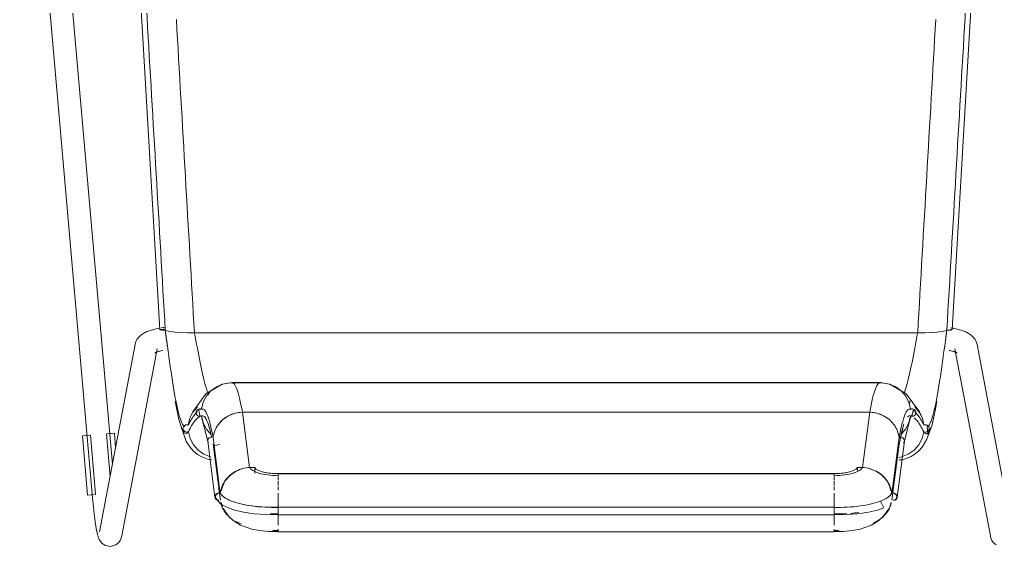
# Model space of a CAD drawing. Header units: millimetres. Extents: x 79795 to 317870, y -36033 to 97293.
# Drawn here: x 164093 to 164610, y 11463 to 11743 of the extents above; entities that cross this region are included whole.
import ezdxf

# ---------------------------------------------------------------- set-up
doc = ezdxf.new("R2010")
doc.units = ezdxf.units.MM
doc.header["$MEASUREMENT"] = 0
doc.layers.add('I-FURN', color=8, linetype='CONTINUOUS', lineweight=9)

msp = doc.modelspace()

# ---------------------------------------------------------------- linework, layer by layer
at = {"layer": 'I-FURN'}
for p, q in [((164141.79, 11506.84), (164104.5, 11931.34)), ((164092.54, 11930.29), (164131.49, 11486.97)), ((164147.69, 11910.16), (164166.98, 11578.25)), ((164606.5, 11910.16), (164587.21, 11578.25)), ((164163.74, 11578.44), (164164.38, 11578.61)), ((164164.38, 11578.61), (164165.04, 11578.76)), ((164165.04, 11578.76), (164165.71, 11578.9)), ((164165.71, 11578.9), (164166.39, 11579.04)), ((164166.39, 11579.04), (164167.08, 11579.16)), ((164167.79, 11579.28), (164168.5, 11579.39)), ((164168.34, 11578.46), (164168.83, 11578.47)), ((164168.84, 11578.47), (164168.35, 11578.46)), ((164168.5, 11579.39), (164169.23, 11579.49)), ((164168.83, 11578.47), (164169.33, 11578.47)), ((164169.34, 11578.47), (164168.84, 11578.47)), ((164587.11, 11579.16), (164586.4, 11579.28)), ((164587.8, 11579.04), (164587.11, 11579.16)), ((164588.48, 11578.9), (164587.8, 11579.04)), ((164589.15, 11578.76), (164588.48, 11578.9)), ((164589.8, 11578.61), (164589.15, 11578.76)), ((164590.45, 11578.44), (164589.8, 11578.61)), ((164154.84, 11573.08), (164155.33, 11573.77)), ((164155.33, 11573.77), (164155.84, 11574.37)), ((164155.84, 11574.37), (164156.36, 11574.88)), ((164156.36, 11574.88), (164156.89, 11575.34)), ((164156.89, 11575.34), (164157.42, 11575.74)), ((164157.42, 11575.74), (164157.96, 11576.1)), ((164157.96, 11576.1), (164158.5, 11576.42)), ((164158.5, 11576.42), (164159.03, 11576.71)), ((164159.03, 11576.71), (164159.58, 11576.98)), ((164159.58, 11576.98), (164160.15, 11577.24)), ((164160.15, 11577.24), (164160.72, 11577.47)), ((164160.72, 11577.47), (164161.3, 11577.69)), ((164161.3, 11577.69), (164161.89, 11577.9)), ((164161.89, 11577.9), (164162.49, 11578.09)), ((164162.49, 11578.09), (164163.11, 11578.27)), ((164163.11, 11578.27), (164163.74, 11578.44)), ((164167.04, 11578.31), (164166.98, 11578.25)), ((164166.98, 11578.25), (164167.04, 11578.31)), ((164166.98, 11578.25), (164167.05, 11578.2)), ((164167.05, 11578.2), (164166.98, 11578.25)), ((164167.23, 11578.36), (164167.04, 11578.31)), ((164167.04, 11578.31), (164167.22, 11578.36)), ((164167.05, 11578.2), (164167.24, 11578.15)), ((164167.24, 11578.15), (164167.05, 11578.2)), ((164167.22, 11578.36), (164167.51, 11578.4)), ((164167.52, 11578.4), (164167.23, 11578.36)), ((164167.24, 11578.15), (164167.54, 11578.11)), ((164167.54, 11578.11), (164167.24, 11578.15)), ((164167.51, 11578.4), (164167.89, 11578.44)), ((164167.9, 11578.44), (164167.52, 11578.4)), ((164167.54, 11578.11), (164167.93, 11578.07)), ((164167.92, 11578.07), (164167.54, 11578.11)), ((164167.89, 11578.44), (164168.34, 11578.46)), ((164168.35, 11578.46), (164167.9, 11578.44)), ((164168.38, 11578.05), (164167.92, 11578.07)), ((164167.93, 11578.07), (164168.38, 11578.05)), ((164168.38, 11578.05), (164168.88, 11578.04)), ((164168.87, 11578.04), (164168.38, 11578.05)), ((164169.37, 11578.05), (164168.87, 11578.04)), ((164168.88, 11578.04), (164169.37, 11578.05)), ((164169.37, 11578.05), (164169.84, 11578.07)), ((164169.84, 11578.07), (164169.37, 11578.05)), ((164169.84, 11578.07), (164170.75, 11577.67)), ((164170.75, 11577.67), (164169.84, 11578.07)), ((164170.75, 11577.67), (164172.49, 11577.3)), ((164172.48, 11577.3), (164170.75, 11577.67)), ((164172.49, 11577.3), (164174.99, 11576.99)), ((164174.95, 11576.99), (164172.49, 11577.3)), ((164178.04, 11576.75), (164174.98, 11576.99)), ((164174.99, 11576.99), (164178.09, 11576.75)), ((164178.09, 11576.75), (164181.62, 11576.6)), ((164181.56, 11576.6), (164178.09, 11576.75)), ((164181.62, 11576.6), (164185.39, 11576.54)), ((164185.31, 11576.54), (164181.62, 11576.6)), ((164185.39, 11576.54), (164568.79, 11576.54)), ((164568.79, 11576.54), (164185.39, 11576.54)), ((164568.79, 11576.54), (164572.56, 11576.6)), ((164572.56, 11576.6), (164568.87, 11576.54)), ((164572.56, 11576.6), (164576.1, 11576.75)), ((164576.1, 11576.75), (164572.62, 11576.6)), ((164576.1, 11576.75), (164579.2, 11576.99)), ((164579.2, 11576.99), (164576.14, 11576.75)), ((164579.2, 11576.99), (164581.69, 11577.3)), ((164581.7, 11577.3), (164579.23, 11576.99)), ((164581.69, 11577.3), (164583.44, 11577.67)), ((164583.44, 11577.67), (164581.7, 11577.3)), ((164583.44, 11577.67), (164584.34, 11578.07)), ((164584.34, 11578.07), (164583.44, 11577.67)), ((164584.34, 11578.07), (164584.81, 11578.05)), ((164584.82, 11578.05), (164584.34, 11578.07)), ((164584.81, 11578.05), (164585.31, 11578.04)), ((164585.31, 11578.04), (164584.82, 11578.05)), ((164585.31, 11578.04), (164585.8, 11578.05)), ((164585.81, 11578.05), (164585.31, 11578.04)), ((164585.8, 11578.05), (164586.26, 11578.07)), ((164586.26, 11578.07), (164585.81, 11578.05)), ((164586.26, 11578.07), (164586.64, 11578.11)), ((164586.65, 11578.11), (164586.26, 11578.07)), ((164586.67, 11578.4), (164586.29, 11578.44)), ((164586.3, 11578.44), (164586.68, 11578.4)), ((164586.64, 11578.11), (164586.94, 11578.15)), ((164586.95, 11578.15), (164586.65, 11578.11)), ((164586.96, 11578.36), (164586.67, 11578.4)), ((164586.68, 11578.4), (164586.97, 11578.36)), ((164587.21, 11578.25), (164587.15, 11578.31)), ((164587.15, 11578.31), (164587.21, 11578.25)), ((164591.08, 11578.27), (164590.45, 11578.44)), ((164591.69, 11578.09), (164591.08, 11578.27)), ((164592.3, 11577.9), (164591.69, 11578.09)), ((164592.89, 11577.69), (164592.3, 11577.9)), ((164593.47, 11577.47), (164592.89, 11577.69)), ((164594.04, 11577.24), (164593.47, 11577.47)), ((164594.6, 11576.98), (164594.04, 11577.24)), ((164595.15, 11576.71), (164594.6, 11576.98)), ((164595.69, 11576.42), (164595.15, 11576.71)), ((164596.23, 11576.1), (164595.69, 11576.42)), ((164596.77, 11575.74), (164596.23, 11576.1)), ((164597.3, 11575.34), (164596.77, 11575.74)), ((164597.83, 11574.88), (164597.3, 11575.34)), ((164598.35, 11574.37), (164597.83, 11574.88)), ((164598.86, 11573.77), (164598.35, 11574.37)), ((164599.34, 11573.08), (164598.86, 11573.77)), ((164153.79, 11570.41), (164134.97, 11471.12)), ((164146.76, 11468.88), (164165.58, 11568.17)), ((164153.79, 11570.41), (164154.04, 11571.4)), ((164154.04, 11571.4), (164154.41, 11572.29)), ((164154.41, 11572.29), (164154.84, 11573.08)), ((164588.61, 11568.17), (164607.43, 11468.88)), ((164599.78, 11572.29), (164599.34, 11573.08)), ((164600.14, 11571.4), (164599.78, 11572.29)), ((164600.4, 11570.41), (164600.14, 11571.4)), ((164619.22, 11471.12), (164600.4, 11570.41)), ((164164.36, 11565.94), (164164.38, 11565.96)), ((164164.38, 11565.96), (164164.45, 11566)), ((164164.45, 11566), (164164.54, 11566.05)), ((164164.54, 11566.05), (164164.69, 11566.12)), ((164164.69, 11566.12), (164164.89, 11566.21)), ((164164.89, 11566.21), (164165.12, 11566.31)), ((164165.12, 11566.31), (164165.39, 11566.41)), ((164165.39, 11566.41), (164165.69, 11566.51)), ((164165.69, 11566.51), (164166.03, 11566.62)), ((164166.03, 11566.62), (164166.39, 11566.73)), ((164166.39, 11566.73), (164166.79, 11566.84)), ((164166.79, 11566.84), (164167.21, 11566.94)), ((164167.21, 11566.94), (164167.65, 11567.05)), ((164167.65, 11567.05), (164168.12, 11567.15)), ((164168.12, 11567.15), (164168.62, 11567.25)), ((164586.06, 11567.15), (164585.57, 11567.25)), ((164586.53, 11567.05), (164586.06, 11567.15)), ((164586.98, 11566.94), (164586.53, 11567.05)), ((164587.4, 11566.84), (164586.98, 11566.94)), ((164587.79, 11566.73), (164587.4, 11566.84)), ((164588.16, 11566.62), (164587.79, 11566.73)), ((164588.5, 11566.51), (164588.16, 11566.62)), ((164588.8, 11566.41), (164588.5, 11566.51)), ((164589.07, 11566.31), (164588.8, 11566.41)), ((164589.3, 11566.21), (164589.07, 11566.31)), ((164589.49, 11566.12), (164589.3, 11566.21)), ((164589.65, 11566.05), (164589.49, 11566.12)), ((164589.73, 11566), (164589.65, 11566.05)), ((164589.81, 11565.96), (164589.73, 11566)), ((164589.83, 11565.94), (164589.81, 11565.96)), ((164200.05, 11549.32), (164191.4, 11544.21)), ((164197.34, 11548.2), (164194.2, 11546.03)), ((164194.21, 11546.02), (164197.34, 11548.19)), ((164200.2, 11549.39), (164197.03, 11548.02)), ((164197.34, 11548.19), (164200.91, 11549.56)), ((164200.91, 11549.56), (164197.34, 11548.2)), ((164205.24, 11550.19), (164200.2, 11549.39)), ((164204.7, 11550.04), (164200.91, 11549.56)), ((164200.91, 11549.56), (164204.7, 11550.03)), ((164204.7, 11550.04), (164549.49, 11550.04)), ((164549.49, 11550.04), (164204.7, 11550.04)), ((164244.15, 11550.19), (164205.24, 11550.19)), ((164548.95, 11550.19), (164244.15, 11550.19)), ((164548.95, 11550.19), (164553.98, 11549.39)), ((164553.28, 11549.56), (164549.49, 11550.04)), ((164549.49, 11550.03), (164553.28, 11549.56)), ((164553.28, 11549.56), (164556.84, 11548.19)), ((164556.85, 11548.2), (164553.28, 11549.56)), ((164553.98, 11549.39), (164557.16, 11548.02)), ((164554.14, 11549.32), (164562.79, 11544.21)), ((164556.84, 11548.19), (164559.98, 11546.02)), ((164559.98, 11546.03), (164556.85, 11548.2)), ((164191.4, 11544.21), (164184.41, 11534.67)), ((164191.7, 11543.15), (164189.94, 11539.76)), ((164189.95, 11539.76), (164191.7, 11543.15)), ((164194.2, 11546.03), (164191.7, 11543.15)), ((164191.7, 11543.15), (164194.21, 11546.02)), ((164562.49, 11543.15), (164559.98, 11546.03)), ((164559.98, 11546.02), (164562.49, 11543.15)), ((164562.49, 11543.15), (164564.24, 11539.76)), ((164564.24, 11539.76), (164562.49, 11543.15)), ((164562.79, 11544.21), (164569.77, 11534.67)), ((164175.08, 11540.34), (164176.99, 11530.68)), ((164186.87, 11537.43), (164184.46, 11534.59)), ((164184.47, 11534.59), (164186.87, 11537.43)), ((164189.94, 11539.76), (164189.05, 11536.05)), ((164565.14, 11536.05), (164564.24, 11539.76)), ((164567.32, 11537.43), (164569.71, 11534.59)), ((164569.72, 11534.59), (164567.32, 11537.43)), ((164578.37, 11536.27), (164579.1, 11540.34)), ((164184.46, 11534.59), (164182.82, 11531.27)), ((164182.83, 11531.27), (164184.47, 11534.59)), ((164184.41, 11534.67), (164183.52, 11532.92)), ((164186.21, 11534.29), (164186.28, 11534.78)), ((164186.27, 11534.78), (164186.21, 11534.29)), ((164186.28, 11533.8), (164186.21, 11534.29)), ((164186.21, 11534.29), (164186.27, 11533.8)), ((164186.46, 11535.24), (164186.27, 11534.78)), ((164186.27, 11533.8), (164186.46, 11533.34)), ((164186.28, 11534.78), (164186.47, 11535.24)), ((164186.47, 11533.34), (164186.28, 11533.8)), ((164186.76, 11535.65), (164186.46, 11535.24)), ((164186.46, 11533.34), (164186.76, 11532.94)), ((164186.47, 11535.24), (164186.76, 11535.64)), ((164186.76, 11532.94), (164186.47, 11533.34)), ((164186.76, 11535.64), (164187.14, 11535.96)), ((164187.14, 11535.96), (164186.76, 11535.65)), ((164187.14, 11532.62), (164186.76, 11532.94)), ((164186.76, 11532.94), (164187.14, 11532.62)), ((164187.14, 11535.96), (164187.59, 11536.16)), ((164187.59, 11536.16), (164187.14, 11535.96)), ((164187.59, 11532.42), (164187.14, 11532.62)), ((164187.14, 11532.62), (164187.59, 11532.42)), ((164190.12, 11536.06), (164187.24, 11536.01)), ((164187.54, 11536.15), (164188.37, 11532.25)), ((164188.08, 11536.25), (164187.59, 11536.16)), ((164187.59, 11536.16), (164188.08, 11536.24)), ((164188.08, 11532.34), (164187.59, 11532.42)), ((164187.59, 11532.42), (164188.08, 11532.34)), ((164188.58, 11536.21), (164188.08, 11536.25)), ((164188.08, 11536.24), (164188.58, 11536.2)), ((164188.58, 11532.38), (164188.08, 11532.34)), ((164188.08, 11532.34), (164188.58, 11532.38)), ((164189.05, 11536.05), (164188.58, 11536.21)), ((164188.58, 11536.2), (164189.05, 11536.04)), ((164189.05, 11532.54), (164188.58, 11532.38)), ((164188.58, 11532.38), (164189.05, 11532.54)), ((164189.05, 11532.54), (164189.94, 11528.82)), ((164189.41, 11530.69), (164189.08, 11532.56)), ((164203.42, 11532.64), (164200.31, 11530.57)), ((164206.97, 11533.96), (164203.42, 11532.64)), ((164210.74, 11534.44), (164206.97, 11533.96)), ((164214.6, 11505.16), (164210.74, 11534.44)), ((164210.74, 11534.44), (164543.45, 11534.44)), ((164543.45, 11534.44), (164210.74, 11534.44)), ((164543.45, 11534.44), (164539.59, 11505.16)), ((164547.22, 11533.96), (164543.45, 11534.44)), ((164550.77, 11532.64), (164547.22, 11533.96)), ((164553.88, 11530.57), (164550.77, 11532.64)), ((164564.24, 11528.82), (164565.14, 11532.54)), ((164564.78, 11530.69), (164566.95, 11536.01)), ((164565.61, 11536.21), (164565.14, 11536.05)), ((164565.14, 11536.04), (164565.61, 11536.2)), ((164565.61, 11532.38), (164565.14, 11532.54)), ((164565.14, 11532.54), (164565.61, 11532.38)), ((164566.11, 11536.25), (164565.61, 11536.21)), ((164565.61, 11536.2), (164566.1, 11536.24)), ((164566.1, 11532.34), (164565.61, 11532.38)), ((164565.61, 11532.38), (164566.11, 11532.34)), ((164565.82, 11532.25), (164566.65, 11536.15)), ((164566.1, 11536.24), (164566.59, 11536.16)), ((164566.59, 11532.42), (164566.1, 11532.34)), ((164566.6, 11536.16), (164566.11, 11536.25)), ((164566.11, 11532.34), (164566.6, 11532.42)), ((164566.59, 11536.16), (164567.04, 11535.96)), ((164567.04, 11532.62), (164566.59, 11532.42)), ((164567.05, 11535.96), (164566.6, 11536.16)), ((164566.6, 11532.42), (164567.05, 11532.62)), ((164567.04, 11535.96), (164567.43, 11535.64)), ((164567.43, 11532.94), (164567.04, 11532.62)), ((164567.43, 11535.65), (164567.05, 11535.96)), ((164567.05, 11532.62), (164567.43, 11532.94)), ((164567.72, 11535.24), (164567.43, 11535.65)), ((164567.43, 11535.64), (164567.72, 11535.24)), ((164567.72, 11533.34), (164567.43, 11532.94)), ((164567.43, 11532.94), (164567.72, 11533.34)), ((164567.72, 11535.24), (164567.91, 11534.78)), ((164567.91, 11534.78), (164567.72, 11535.24)), ((164567.91, 11533.8), (164567.72, 11533.34)), ((164567.72, 11533.34), (164567.91, 11533.8)), ((164567.91, 11534.78), (164567.98, 11534.29)), ((164567.98, 11534.29), (164567.91, 11534.78)), ((164567.98, 11534.29), (164567.91, 11533.8)), ((164567.91, 11533.8), (164567.98, 11534.29)), ((164569.71, 11534.59), (164571.35, 11531.27)), ((164571.36, 11531.27), (164569.72, 11534.59)), ((164569.77, 11534.67), (164570.66, 11532.92)), ((164576.48, 11527.75), (164578.37, 11536.27)), ((164176.99, 11530.68), (164180.98, 11518.96)), ((164179.46, 11526.82), (164179.27, 11526.36)), ((164179.28, 11526.36), (164179.46, 11526.82)), ((164179.46, 11526.82), (164179.75, 11527.22)), ((164179.74, 11527.22), (164179.46, 11526.82)), ((164180.12, 11527.54), (164179.74, 11527.22)), ((164179.75, 11527.22), (164180.13, 11527.54)), ((164180.57, 11527.75), (164180.12, 11527.54)), ((164180.13, 11527.54), (164180.58, 11527.74)), ((164181.07, 11527.84), (164180.57, 11527.75)), ((164180.58, 11527.74), (164181.07, 11527.83)), ((164181.57, 11527.81), (164181.07, 11527.84)), ((164181.07, 11527.83), (164181.57, 11527.8)), ((164182.04, 11527.66), (164181.57, 11527.81)), ((164181.57, 11527.8), (164182.04, 11527.65)), ((164182.04, 11527.65), (164182.83, 11531.27)), ((164182.82, 11531.27), (164182.04, 11527.66)), ((164192.37, 11519.08), (164189.41, 11530.69)), ((164189.94, 11528.82), (164191.7, 11525.43)), ((164200.31, 11530.57), (164197.82, 11527.82)), ((164556.37, 11527.82), (164553.88, 11530.57)), ((164561.81, 11519.08), (164564.78, 11530.69)), ((164562.49, 11525.43), (164564.24, 11528.82)), ((164571.35, 11531.27), (164572.15, 11527.65)), ((164572.15, 11527.66), (164571.36, 11531.27)), ((164572.62, 11527.81), (164572.15, 11527.66)), ((164572.15, 11527.65), (164572.62, 11527.8)), ((164573.12, 11527.84), (164572.62, 11527.81)), ((164572.62, 11527.8), (164573.12, 11527.83)), ((164573.61, 11527.75), (164573.12, 11527.84)), ((164573.12, 11527.83), (164573.61, 11527.74)), ((164574.06, 11527.54), (164573.61, 11527.75)), ((164573.61, 11527.74), (164574.06, 11527.54)), ((164573.8, 11520.13), (164576.48, 11527.75)), ((164574.17, 11522.92), (164573.98, 11526.77)), ((164574.06, 11527.54), (164574.44, 11527.22)), ((164574.44, 11527.22), (164574.06, 11527.54)), ((164574.44, 11527.22), (164574.73, 11526.82)), ((164574.73, 11526.82), (164574.44, 11527.22)), ((164574.73, 11526.82), (164574.91, 11526.36)), ((164574.91, 11526.36), (164574.73, 11526.82)), ((164125.92, 11521.98), (164127.96, 11522.16)), ((164128.68, 11490.57), (164125.92, 11521.98)), ((164127.96, 11522.16), (164130.03, 11522.34)), ((164132.91, 11490.95), (164130.15, 11522.36)), ((164138.6, 11523.1), (164140.58, 11500.49)), ((164138.72, 11523.11), (164140.78, 11523.29)), ((164140.78, 11523.29), (164142.83, 11523.47)), ((164143.52, 11515.57), (164142.83, 11523.47)), ((164179.27, 11526.36), (164179.21, 11525.87)), ((164179.21, 11525.87), (164179.29, 11525.39)), ((164179.22, 11525.87), (164179.28, 11526.36)), ((164179.29, 11525.39), (164179.22, 11525.87)), ((164179.49, 11524.93), (164179.29, 11525.39)), ((164179.29, 11525.39), (164179.48, 11524.93)), ((164179.48, 11524.93), (164179.78, 11524.54)), ((164179.79, 11524.54), (164179.49, 11524.93)), ((164179.78, 11524.54), (164180.17, 11524.23)), ((164180.17, 11524.23), (164179.79, 11524.54)), ((164180.63, 11524.04), (164180.17, 11524.23)), ((164180.17, 11524.23), (164180.63, 11524.04)), ((164181.12, 11523.96), (164180.63, 11524.04)), ((164180.63, 11524.04), (164181.12, 11523.96)), ((164181.62, 11524.01), (164181.12, 11523.96)), ((164181.12, 11523.96), (164181.62, 11524)), ((164182.09, 11524.17), (164181.62, 11524.01)), ((164181.62, 11524), (164182.09, 11524.17)), ((164182.09, 11524.17), (164182.99, 11520.54)), ((164191.7, 11525.43), (164194.2, 11522.55)), ((164560.23, 11523.02), (164558.85, 11516.73)), ((164559.98, 11522.55), (164562.49, 11525.43)), ((164560.98, 11525.46), (164560.23, 11523.02)), ((164571.19, 11520.54), (164572.1, 11524.17)), ((164572.57, 11524.01), (164572.1, 11524.17)), ((164572.1, 11524.17), (164572.57, 11524)), ((164573, 11523.25), (164574.17, 11522.92)), ((164573.56, 11524.04), (164573.06, 11523.96)), ((164573.06, 11523.96), (164573.56, 11524.04)), ((164574.01, 11524.23), (164573.56, 11524.04)), ((164573.56, 11524.04), (164574.01, 11524.23)), ((164574.4, 11524.54), (164574.01, 11524.23)), ((164574.01, 11524.23), (164574.4, 11524.54)), ((164574.7, 11524.93), (164574.4, 11524.54)), ((164574.4, 11524.54), (164574.7, 11524.93)), ((164574.89, 11525.39), (164574.7, 11524.93)), ((164574.7, 11524.93), (164574.9, 11525.39)), ((164574.97, 11525.87), (164574.89, 11525.39)), ((164574.9, 11525.39), (164574.97, 11525.87)), ((164574.91, 11526.36), (164574.97, 11525.87)), ((164574.97, 11525.87), (164574.91, 11526.36)), ((164180.98, 11518.96), (164182.79, 11516.14)), ((164182.99, 11520.54), (164184.73, 11517.22)), ((164184.73, 11517.22), (164187.22, 11514.39)), ((164192.41, 11519.86), (164192.35, 11519.39)), ((164192.35, 11519.39), (164192.41, 11518.92)), ((164192.36, 11519.15), (164196.21, 11489.38)), ((164192.6, 11520.3), (164192.41, 11519.86)), ((164192.41, 11518.92), (164192.6, 11518.48)), ((164192.9, 11520.68), (164192.6, 11520.3)), ((164193.28, 11520.98), (164192.9, 11520.68)), ((164193.73, 11521.17), (164193.28, 11520.98)), ((164194.22, 11521.25), (164193.73, 11521.17)), ((164194.72, 11521.22), (164194.22, 11521.25)), ((164199.03, 11491.36), (164195.19, 11521.06)), ((164195.21, 11517.51), (164199.06, 11487.82)), ((164195.33, 11516.73), (164198.82, 11517.42)), ((164555.13, 11487.82), (164558.98, 11517.51)), ((164555.15, 11491.36), (164559, 11521.06)), ((164557.97, 11489.38), (164561.83, 11519.15)), ((164559.96, 11521.25), (164559.47, 11521.22)), ((164560.46, 11521.17), (164559.96, 11521.25)), ((164560.91, 11520.98), (164560.46, 11521.17)), ((164561.29, 11520.68), (164560.91, 11520.98)), ((164561.58, 11520.3), (164561.29, 11520.68)), ((164561.29, 11518.09), (164561.59, 11518.48)), ((164561.77, 11519.86), (164561.58, 11520.3)), ((164561.59, 11518.48), (164561.78, 11518.92)), ((164561.84, 11519.39), (164561.77, 11519.86)), ((164561.78, 11518.92), (164561.84, 11519.39)), ((164566.97, 11514.39), (164569.45, 11517.22)), ((164569.45, 11517.22), (164571.19, 11520.54)), ((164571.3, 11516.01), (164573.8, 11520.13)), ((164182.79, 11516.14), (164184.78, 11513.89)), ((164184.78, 11513.89), (164186.95, 11512.12)), ((164186.95, 11512.12), (164189.22, 11510.77)), ((164187.22, 11514.39), (164190.3, 11512.22)), ((164190.3, 11512.22), (164193.81, 11510.82)), ((164560.37, 11510.82), (164563.89, 11512.22)), ((164563.89, 11512.22), (164566.97, 11514.39)), ((164565.39, 11510.99), (164567.59, 11512.37)), ((164567.59, 11512.37), (164569.56, 11514.05)), ((164569.56, 11514.05), (164571.3, 11516.01)), ((164189.22, 11510.77), (164192.82, 11509.48)), ((164192.82, 11509.48), (164194.6, 11509.25)), ((164560.37, 11510.82), (164558.63, 11510.45)), ((164558.63, 11510.45), (164560.37, 11510.82)), ((164559.09, 11509.16), (164560.51, 11509.3)), ((164560.51, 11509.3), (164563.02, 11509.96)), ((164563.02, 11509.96), (164565.39, 11510.99)), ((164217.31, 11505.23), (164214.6, 11505.16)), ((164217.31, 11505.23), (164217.31, 11502.22)), ((164217.95, 11504.37), (164217.31, 11505.23)), ((164219.3, 11503.58), (164217.95, 11504.37)), ((164221.29, 11502.91), (164219.3, 11503.58)), ((164223.78, 11502.4), (164221.29, 11502.91)), ((164226.63, 11502.08), (164223.78, 11502.4)), ((164229.67, 11501.97), (164226.63, 11502.08)), ((164524.52, 11501.97), (164229.67, 11501.97)), ((164229.67, 11501.91), (164524.52, 11501.91)), ((164527.56, 11502.08), (164524.52, 11501.97)), ((164530.41, 11502.4), (164527.56, 11502.08)), ((164532.9, 11502.91), (164530.41, 11502.4)), ((164534.88, 11503.58), (164532.9, 11502.91)), ((164536.23, 11504.37), (164534.88, 11503.58)), ((164536.87, 11505.23), (164536.23, 11504.37)), ((164536.87, 11503.56), (164536.87, 11505.23)), ((164539.59, 11505.16), (164536.87, 11505.23)), ((164229.67, 11498.64), (164229.67, 11500.38)), ((164229.67, 11495.59), (164229.67, 11498.06)), ((164524.52, 11500.38), (164524.52, 11498.64)), ((164524.52, 11498.06), (164524.52, 11495.59)), ((164130.72, 11490.75), (164128.68, 11490.57)), ((164132.78, 11490.93), (164130.72, 11490.75)), ((164198.9, 11489.01), (164198.28, 11493.79)), ((164229.67, 11493.23), (164229.67, 11495.07)), ((164229.67, 11484.04), (164229.67, 11491.6)), ((164524.52, 11495.07), (164524.52, 11493.23)), ((164524.52, 11491.6), (164524.52, 11484.04)), ((164555.59, 11491.35), (164555.9, 11493.79)), ((164131.51, 11486.81), (164131.49, 11486.97)), ((164131.57, 11486.06), (164131.51, 11486.81)), ((164131.64, 11485.31), (164131.57, 11486.06)), ((164131.72, 11484.56), (164131.64, 11485.31)), ((164199.12, 11485.98), (164196.57, 11488.88)), ((164203.24, 11483.79), (164199.12, 11485.98)), ((164205, 11487.33), (164208.43, 11486.24)), ((164208.43, 11486.24), (164212.87, 11485.27)), ((164229.67, 11487.85), (164229.67, 11484.04)), ((164524.52, 11484.04), (164524.52, 11487.85)), ((164550.95, 11483.79), (164549.19, 11487.33)), ((164131.79, 11483.81), (164131.72, 11484.56)), ((164131.87, 11483.08), (164131.79, 11483.81)), ((164131.94, 11482.34), (164131.87, 11483.08)), ((164132.02, 11481.62), (164131.94, 11482.34)), ((164132.11, 11480.9), (164132.02, 11481.62)), ((164132.19, 11480.19), (164132.11, 11480.9)), ((164132.27, 11479.49), (164132.19, 11480.19)), ((164200.7, 11483.19), (164200.6, 11483.39)), ((164203.37, 11479.29), (164200.7, 11483.19)), ((164206.69, 11482.63), (164203.24, 11483.79)), ((164211.38, 11481.53), (164206.69, 11482.63)), ((164217, 11480.69), (164211.38, 11481.53)), ((164212.87, 11485.27), (164216.88, 11484.68)), ((164216.88, 11484.68), (164223.44, 11484.15)), ((164223.13, 11480.2), (164217, 11480.69)), ((164229.67, 11480.11), (164223.13, 11480.2)), ((164223.44, 11484.15), (164229.67, 11484.07)), ((164524.52, 11484.07), (164229.67, 11484.07)), ((164229.67, 11484.06), (164229.67, 11483.96)), ((164229.67, 11480.11), (164229.67, 11484.06)), ((164229.67, 11483.96), (164229.67, 11483.73)), ((164229.67, 11483.73), (164229.67, 11483.4)), ((164229.67, 11483.4), (164229.67, 11482.99)), ((164229.67, 11482.99), (164229.67, 11482.51)), ((164229.67, 11482.51), (164229.67, 11482.01)), ((164229.67, 11482.01), (164229.67, 11481.52)), ((164229.67, 11481.52), (164229.67, 11481.07)), ((164229.67, 11481.07), (164229.67, 11480.68)), ((164229.67, 11480.68), (164229.67, 11480.37)), ((164229.67, 11480.37), (164229.67, 11480.18)), ((164229.67, 11480.35), (164229.67, 11477.33)), ((164229.67, 11477.34), (164229.67, 11480.35)), ((164229.67, 11480.18), (164229.67, 11480.11)), ((164524.52, 11483.73), (164524.52, 11483.96)), ((164524.52, 11483.96), (164524.52, 11480.11)), ((164524.52, 11483.4), (164524.52, 11483.73)), ((164524.52, 11482.99), (164524.52, 11483.4)), ((164524.52, 11482.51), (164524.52, 11482.99)), ((164524.52, 11482.01), (164524.52, 11482.51)), ((164524.52, 11481.52), (164524.52, 11482.01)), ((164524.52, 11481.07), (164524.52, 11481.52)), ((164524.52, 11480.68), (164524.52, 11481.07)), ((164524.52, 11480.37), (164524.52, 11480.68)), ((164524.52, 11480.18), (164524.52, 11480.37)), ((164524.52, 11477.33), (164524.52, 11480.35)), ((164524.52, 11480.35), (164524.52, 11477.34)), ((164524.52, 11480.11), (164531.06, 11480.2)), ((164524.52, 11480.11), (164524.52, 11480.18)), ((164531.06, 11480.2), (164537.18, 11480.69)), ((164537.18, 11480.69), (164542.8, 11481.53)), ((164542.8, 11481.53), (164547.49, 11482.63)), ((164547.49, 11482.63), (164550.95, 11483.79)), ((164550.81, 11479.29), (164553.49, 11483.19)), ((164553.49, 11483.19), (164553.59, 11483.39)), ((164132.36, 11478.8), (164132.27, 11479.49)), ((164132.44, 11478.13), (164132.36, 11478.8)), ((164132.53, 11477.46), (164132.44, 11478.13)), ((164132.62, 11476.81), (164132.53, 11477.46)), ((164132.71, 11476.18), (164132.62, 11476.81)), ((164132.8, 11475.56), (164132.71, 11476.18)), ((164132.89, 11474.96), (164132.8, 11475.56)), ((164132.98, 11474.37), (164132.89, 11474.96)), ((164205.85, 11477), (164203.37, 11479.29)), ((164209.73, 11474.61), (164205.85, 11477)), ((164229.67, 11480.11), (164524.52, 11480.11)), ((164229.67, 11474.59), (164229.67, 11477.17)), ((164524.52, 11477.17), (164524.52, 11474.59)), ((164544.45, 11474.61), (164548.34, 11477)), ((164548.34, 11477), (164550.81, 11479.29)), ((164133.08, 11473.8), (164132.98, 11474.37)), ((164133.17, 11473.25), (164133.08, 11473.8)), ((164133.26, 11472.72), (164133.17, 11473.25)), ((164133.36, 11472.2), (164133.26, 11472.72)), ((164133.45, 11471.71), (164133.36, 11472.2)), ((164133.55, 11471.23), (164133.45, 11471.71)), ((164133.65, 11470.77), (164133.55, 11471.23)), ((164133.74, 11470.33), (164133.65, 11470.77)), ((164133.84, 11469.9), (164133.74, 11470.33)), ((164133.95, 11469.49), (164133.84, 11469.9)), ((164215.78, 11472.48), (164209.73, 11474.61)), ((164219.82, 11471.69), (164215.78, 11472.48)), ((164224.64, 11471.18), (164219.82, 11471.69)), ((164229.67, 11471.07), (164224.64, 11471.18)), ((164229.67, 11471.09), (164229.67, 11472.56)), ((164229.67, 11471.24), (164229.67, 11471.07)), ((164229.67, 11471.07), (164524.52, 11471.07)), ((164524.52, 11472.56), (164524.52, 11471.09)), ((164524.52, 11471.07), (164524.52, 11471.24)), ((164524.52, 11471.07), (164529.55, 11471.18)), ((164529.55, 11471.18), (164534.37, 11471.69)), ((164534.37, 11471.69), (164538.41, 11472.48)), ((164538.41, 11472.48), (164544.45, 11474.61)), ((164134.06, 11469.09), (164133.95, 11469.49)), ((164134.17, 11468.69), (164134.06, 11469.09)), ((164134.3, 11468.29), (164134.17, 11468.69)), ((164134.44, 11467.89), (164134.3, 11468.29)), ((164134.61, 11467.46), (164134.44, 11467.89)), ((164134.82, 11466.99), (164134.61, 11467.46)), ((164135.13, 11466.43), (164134.82, 11466.99)), ((164135.6, 11465.72), (164135.13, 11466.43)), ((164136.46, 11464.82), (164135.6, 11465.72)), ((164138.11, 11463.77), (164136.46, 11464.82)), ((164143.62, 11464.12), (164145.2, 11465.45)), ((164145.2, 11465.45), (164145.95, 11466.53)), ((164145.95, 11466.53), (164146.32, 11467.33)), ((164146.32, 11467.33), (164146.54, 11467.95)), ((164146.54, 11467.95), (164146.67, 11468.47)), ((164146.67, 11468.47), (164146.76, 11468.88)), ((164607.51, 11468.47), (164607.43, 11468.88)), ((164607.65, 11467.95), (164607.51, 11468.47)), ((164607.86, 11467.33), (164607.65, 11467.95)), ((164608.24, 11466.53), (164607.86, 11467.33)), ((164608.99, 11465.45), (164608.24, 11466.53)), ((164610.56, 11464.12), (164608.99, 11465.45)), ((164140.87, 11463.29), (164138.11, 11463.77)), ((164143.62, 11464.12), (164140.87, 11463.29))]:
    msp.add_line(p, q, dxfattribs=at)
for centre, major_axis, ratio, start_param, end_param in [((164210.87, 11519.37), (-15.78, 0), 0.955139, 4.720632, 5.68731), ((164543.32, 11519.37), (-15.78, 0), 0.955139, 3.737469, 4.704147), ((164210.87, 11519.37), (-15.78, 0), 0.955139, 5.687432, 5.928979), ((164543.32, 11519.37), (-15.78, 0), 0.955139, 3.495799, 3.737346), ((164210.87, 11519.37), (-15.78, 0), 0.955139, 5.929149, 6.170649), ((164543.32, 11519.37), (-15.78, 0), 0.955139, 3.254129, 3.495629), ((164194.31, 11519.38), (-1.96, 0), 0.955139, 4.501447, 6.790779), ((164559.88, 11519.38), (-1.96, 0), 0.955139, 2.379629, 4.923331), ((164229.67, 11486.82), (0, -15.75), 0.000004, 3.431839, 3.614078), ((164524.52, 11486.82), (0, -15.75), 0.000004, 2.669107, 2.851347), ((164229.67, 11475.35), (-12.4, 0), 0.287441, 1.332781, 1.570796), ((164524.52, 11475.35), (12.4, 0), 0.287441, 4.712389, 4.932602)]:
    msp.add_ellipse(centre, major_axis=major_axis, ratio=ratio, start_param=start_param, end_param=end_param, dxfattribs=at)
for points in [[(164169.84, 11578.07), (164166.62, 11633.3), (164160.18, 11743.9), (164153.74, 11854.66), (164150.52, 11910.06)], [(164584.34, 11578.07), (164587.56, 11633.3), (164594, 11743.9), (164600.44, 11854.66), (164603.66, 11910.06)], [(164185.31, 11576.54), (164182.12, 11631.9), (164178.92, 11687.32), (164175.73, 11742.78)], [(164578.46, 11742.78), (164575.26, 11687.32), (164572.07, 11631.9), (164568.87, 11576.54)], [(164169.86, 11578.06), (164170.22, 11575.23), (164170.57, 11572.38), (164170.93, 11569.56)], [(164584.33, 11578.06), (164583.93, 11574.93), (164583.54, 11571.77), (164583.14, 11568.65)], [(164205.24, 11550.19), (164205.06, 11550.19), (164204.88, 11550.13), (164204.7, 11550.03)], [(164549.49, 11550.03), (164549.31, 11550.13), (164549.13, 11550.19), (164548.95, 11550.19)], [(164564.74, 11540.51), (164564.69, 11540.04), (164564.63, 11539.57), (164564.58, 11539.11)], [(164189.05, 11536.04), (164190.07, 11536.59), (164192.12, 11534.62), (164194.17, 11526.56), (164195.19, 11521.06)], [(164565.14, 11536.04), (164564.11, 11536.59), (164562.07, 11534.62), (164560.02, 11526.56), (164559, 11521.06)], [(164565.14, 11532.54), (164564.59, 11532.83), (164564.05, 11532.69), (164563.5, 11532.12)], [(164561.6, 11528.38), (164560.94, 11526.49), (164560.28, 11523.68), (164559.62, 11520.64)], [(164214.6, 11505.16), (164213.3, 11505.12), (164210.8, 11504.76), (164207.2, 11503.35), (164204.06, 11501.16), (164201.53, 11498.32), (164199.76, 11494.98), (164199.18, 11492.6), (164199.03, 11491.36)], [(164229.67, 11500.84), (164225.88, 11500.9), (164218.48, 11501.87), (164215.1, 11504.03), (164214.84, 11505.15)], [(164221.29, 11502.86), (164223.34, 11502.31), (164226.06, 11502.03), (164228.83, 11501.93)], [(164539.34, 11505.15), (164539.21, 11504.59), (164538.27, 11503.49), (164534.95, 11502.09), (164530.15, 11501.13), (164526.41, 11500.87), (164524.52, 11500.84)], [(164525.36, 11501.92), (164528.14, 11501.98), (164530.68, 11502.34), (164532.9, 11502.86)], [(164555.15, 11491.36), (164555, 11492.6), (164554.42, 11494.98), (164552.66, 11498.32), (164550.13, 11501.16), (164546.99, 11503.35), (164543.38, 11504.76), (164540.88, 11505.12), (164539.59, 11505.16)], [(164199.49, 11492.88), (164199.81, 11494.26), (164200.31, 11495.63), (164201.01, 11496.89)], [(164553.17, 11496.87), (164553.87, 11495.61), (164554.27, 11494.25), (164554.61, 11492.87)], [(164198.27, 11491.54), (164198.44, 11491.55), (164198.61, 11491.55), (164198.77, 11491.51)], [(164229.67, 11484.04), (164227.32, 11484), (164222.67, 11484.07), (164215.81, 11484.7), (164209.67, 11485.81), (164204.6, 11487.34), (164200.9, 11489.24), (164199.59, 11490.64), (164199.24, 11491.37)], [(164554.95, 11491.37), (164554.6, 11490.64), (164553.29, 11489.24), (164550.82, 11487.97), (164549.36, 11487.4)], [(164200.12, 11484.48), (164199.88, 11485.11), (164199.72, 11485.76), (164199.58, 11486.42)], [(164554.69, 11486.48), (164554.53, 11485.8), (164554.32, 11485.13), (164554.07, 11484.47)], [(164229.67, 11480.64), (164228.24, 11480.62), (164226.82, 11480.62), (164225.4, 11480.66)], [(164531.12, 11480.74), (164528.94, 11480.63), (164526.74, 11480.6), (164524.52, 11480.64)], [(164537.67, 11481.32), (164536.26, 11481.14), (164534.81, 11480.97), (164533.33, 11480.86)], [(164207.28, 11476.55), (164208.17, 11476.12), (164209.09, 11475.72), (164210.06, 11475.48)], [(164229.67, 11471.16), (164227.95, 11471.15), (164226.28, 11471.23), (164224.7, 11471.38)], [(164529.12, 11471.35), (164527.65, 11471.22), (164526.1, 11471.15), (164524.52, 11471.16)]]:
    msp.add_open_spline(points, degree=3, dxfattribs=at)
for points, knots in [([(164169.84, 11578.07), (164170.86, 11570.52), (164172.89, 11555.3), (164175.94, 11536.87), (164178.38, 11528.57), (164179.8, 11526.97), (164180.21, 11526.77)], [0, 0, 0, 0, 0.25, 0.5, 0.75, 0.8499412, 0.8499412, 0.8499412, 0.8499412]), ([(164193.01, 11543.56), (164192.42, 11544.81), (164190.85, 11549.19), (164188.31, 11560.37), (164186.37, 11571.15), (164185.39, 11576.54)], [0.3479649, 0.3479649, 0.3479649, 0.3479649, 0.5, 0.75, 1, 1, 1, 1]), ([(164568.79, 11576.54), (164567.82, 11571.15), (164565.87, 11560.37), (164563.44, 11549.66), (164561.98, 11545.41), (164561.49, 11544.26)], [0, 0, 0, 0, 0.25, 0.5, 0.625, 0.625, 0.625, 0.625]), ([(164584.34, 11578.07), (164583.33, 11570.52), (164581.29, 11555.3), (164578.24, 11536.87), (164575.81, 11528.57), (164574.38, 11526.97), (164573.98, 11526.77)], [0, 0, 0, 0, 0.25, 0.5, 0.75, 0.8499411, 0.8499411, 0.8499411, 0.8499411]), ([(164210.74, 11534.44), (164209.73, 11540.16), (164207.9, 11547.8), (164206.07, 11550.19), (164205.24, 11550.19)], [0, 0, 0, 0, 0.5, 0.9107154, 0.9107154, 0.9107154, 0.9107154]), ([(164548.95, 11550.19), (164548.12, 11550.19), (164546.29, 11547.8), (164544.46, 11540.16), (164543.45, 11534.44)], [0.0892847, 0.0892847, 0.0892847, 0.0892847, 0.5, 1, 1, 1, 1]), ([(164182.04, 11527.65), (164183.21, 11530.06), (164184.84, 11532.72), (164186.46, 11534.39), (164186.92, 11534.78)], [0, 0, 0, 0, 0.5, 0.696307, 0.696307, 0.696307, 0.696307]), ([(164182.09, 11524.17), (164183.25, 11526.57), (164185.34, 11530), (164187.44, 11531.79), (164188.37, 11532.25)], [0, 0, 0, 0, 0.5, 0.9025379, 0.9025379, 0.9025379, 0.9025379]), ([(164189.05, 11532.54), (164190.07, 11533.08), (164191.89, 11531.35), (164193.7, 11524.87), (164194.5, 11521.15)], [0, 0, 0, 0, 0.5, 0.8877852, 0.8877852, 0.8877852, 0.8877852]), ([(164572.15, 11527.65), (164570.98, 11530.06), (164569.35, 11532.72), (164567.72, 11534.39), (164567.27, 11534.78)], [0, 0, 0, 0, 0.5, 0.6963068, 0.6963068, 0.6963068, 0.6963068]), ([(164572.1, 11524.17), (164570.94, 11526.57), (164569.21, 11529.4), (164567.48, 11531.11), (164566.92, 11531.55)], [0, 0, 0, 0, 0.5, 0.7442758, 0.7442758, 0.7442758, 0.7442758]), ([(164178.24, 11526.59), (164178.5, 11525.87), (164179.78, 11522.84), (164181.07, 11522.61), (164182.09, 11524.17)], [0.6866019, 0.6866019, 0.6866019, 0.6866019, 0.75, 1, 1, 1, 1]), ([(164575.87, 11526.38), (164575.63, 11525.75), (164574.38, 11522.84), (164573.12, 11522.61), (164572.1, 11524.17)], [0.6929173, 0.6929173, 0.6929173, 0.6929173, 0.75, 1, 1, 1, 1]), ([(164201.87, 11498.24), (164203.3, 11500.29), (164206.25, 11502.8), (164209.82, 11504.36), (164211.06, 11504.61)], [-0.6666667, -0.6666667, -0.6666667, -0.6666667, -0.3333333, -0.1666667, -0.1666667, -0.1666667, -0.1666667]), ([(164543.12, 11504.61), (164544.36, 11504.28), (164547.88, 11502.86), (164551.18, 11500.39), (164552.32, 11498.24)], [-0.8333333, -0.8333333, -0.8333333, -0.8333333, -0.6666667, -0.3333333, -0.3333333, -0.3333333, -0.3333333]), ([(164199.03, 11491.36), (164198.89, 11491.42), (164198.68, 11491.49), (164198.39, 11491.53), (164198.11, 11491.54), (164197.81, 11491.51), (164197.52, 11491.42), (164197.26, 11491.31), (164196.94, 11491.12), (164196.62, 11490.81), (164196.39, 11490.44), (164196.25, 11490.08), (164196.2, 11489.77), (164196.2, 11489.5), (164196.23, 11489.23), (164196.3, 11488.99), (164196.42, 11488.74), (164196.61, 11488.44), (164196.93, 11488.13), (164197.33, 11487.91), (164197.68, 11487.82), (164197.95, 11487.78), (164198.11, 11487.77), (164198.18, 11487.78)], [0, 0, 0, 0, 0.0555556, 0.0833333, 0.1111111, 0.1666667, 0.1944444, 0.2222222, 0.2777778, 0.3333333, 0.3888889, 0.4444444, 0.4791667, 0.5138889, 0.5486111, 0.5833333, 0.6180556, 0.6527778, 0.7222222, 0.7916667, 0.8263889, 0.8611111, 0.8888889, 0.8888889, 0.8888889, 0.8888889]), ([(164198.27, 11487.79), (164198.11, 11487.79), (164197.82, 11487.83), (164197.43, 11487.98), (164197.02, 11488.23), (164196.56, 11488.76), (164196.31, 11489.62), (164196.54, 11490.41), (164196.94, 11490.94), (164197.32, 11491.26), (164197.63, 11491.4), (164197.78, 11491.45)], [-0.875, -0.875, -0.875, -0.875, -0.8125, -0.765625, -0.71875, -0.625, -0.5, -0.375, -0.3125, -0.25, -0.1875, -0.1875, -0.1875, -0.1875]), ([(164556.4, 11491.45), (164556.52, 11491.41), (164556.75, 11491.31), (164557.17, 11491.03), (164557.62, 11490.49), (164557.87, 11489.62), (164557.65, 11488.84), (164557.25, 11488.32), (164556.87, 11488.03), (164556.41, 11487.84), (164556.08, 11487.8), (164555.91, 11487.79)], [-0.8125, -0.8125, -0.8125, -0.8125, -0.765625, -0.71875, -0.625, -0.5, -0.375, -0.3125, -0.25, -0.1875, -0.125, -0.125, -0.125, -0.125]), ([(164556.01, 11487.78), (164556.15, 11487.77), (164556.37, 11487.79), (164556.66, 11487.86), (164556.93, 11487.95), (164557.25, 11488.14), (164557.57, 11488.43), (164557.8, 11488.78), (164557.94, 11489.13), (164557.98, 11489.44), (164557.99, 11489.72), (164557.95, 11489.98), (164557.88, 11490.23), (164557.77, 11490.49), (164557.58, 11490.8), (164557.25, 11491.12), (164556.86, 11491.36), (164556.5, 11491.47), (164556.24, 11491.52), (164556.08, 11491.54), (164556.01, 11491.55)], [0.1111111, 0.1111111, 0.1111111, 0.1111111, 0.1666667, 0.1944444, 0.2222222, 0.2777778, 0.3333333, 0.3888889, 0.4444444, 0.4791667, 0.5138889, 0.5486111, 0.5833333, 0.6180556, 0.6527778, 0.7222222, 0.7916667, 0.8263889, 0.8611111, 0.8888889, 0.8888889, 0.8888889, 0.8888889]), ([(164199.25, 11486.7), (164199.41, 11485.93), (164199.97, 11484.03), (164201.53, 11481.17), (164203.54, 11478.98), (164204.92, 11477.98), (164205.32, 11477.71)], [0.0592823, 0.0592823, 0.0592823, 0.0592823, 0.1666667, 0.3333333, 0.5, 0.565028, 0.565028, 0.565028, 0.565028]), ([(164549.19, 11487.33), (164547.77, 11486.79), (164544.44, 11485.8), (164538.37, 11484.7), (164531.52, 11484.07), (164526.87, 11484), (164524.52, 11484.04)], [0.3397465, 0.3397465, 0.3397465, 0.3397465, 0.5, 0.6666667, 0.8333333, 0.9999948, 0.9999948, 0.9999948, 0.9999948]), ([(164550.02, 11478.56), (164550.97, 11479.35), (164552.64, 11481.17), (164554.24, 11483.98), (164554.71, 11485.9), (164554.87, 11486.63)], [0.5, 0.5, 0.5, 0.5, 0.6666667, 0.8333333, 0.9365189, 0.9365189, 0.9365189, 0.9365189]), ([(164545.39, 11475.91), (164545.9, 11476.1), (164547.25, 11476.66), (164548.51, 11477.4), (164549.23, 11477.93)], [0.260519, 0.260519, 0.260519, 0.260519, 0.3333333, 0.4544474, 0.4544474, 0.4544474, 0.4544474])]:
    msp.add_open_spline(points, degree=3, knots=knots, dxfattribs=at)

doc.saveas('drawing.dxf')
